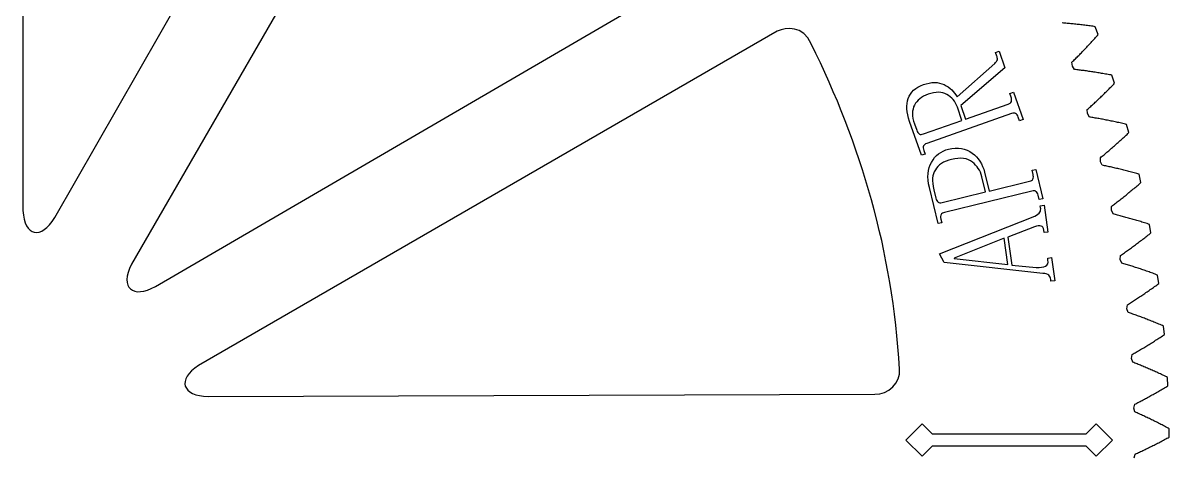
# Model space of a CAD drawing. Extents: x -19 to 488, y 50 to 261.
# Drawn here: x 89.5 to 189.8, y 153.1 to 191.1 of the extents above; entities that cross this region are included whole.
import ezdxf

# ---------------------------------------------------------------- set-up
doc = ezdxf.new("R2010")
doc.units = 0
doc.layers.get('0').update_dxf_attribs({"linetype": 'CONTINUOUS'})

msp = doc.modelspace()

# ---------------------------------------------------------------- linework, layer by layer
at = {"color": 5}
for p, q in [((89.496598, 233.170311), (89.490756, 174.666911)), ((92.278189, 174.037719), (121.273742, 224.68633)), ((128.25566, 220.604541), (98.99889, 169.94204)), ((101.098296, 168.003419), (151.533485, 197.368627)), ((180.604143, 191.066737), (180.498733, 191.075458)), ((180.710061, 191.057706), (180.604143, 191.066737)), ((180.816459, 191.048365), (180.710061, 191.057706)), ((180.923365, 191.038744), (180.816459, 191.048368)), ((181.030778, 191.028807), (180.923365, 191.038741)), ((181.1387, 191.018565), (181.030778, 191.02881)), ((181.247102, 191.00801), (181.1387, 191.018565)), ((181.356011, 190.997141), (181.247102, 191.008007)), ((181.465401, 190.985965), (181.356011, 190.997141)), ((181.575298, 190.974482), (181.465401, 190.985968)), ((181.685675, 190.962685), (181.575298, 190.974482)), ((181.79656, 190.950547), (181.685675, 190.962682)), ((181.907925, 190.938101), (181.79656, 190.950547)), ((182.019798, 190.925319), (181.907925, 190.938103)), ((182.132151, 190.912193), (182.019798, 190.925316)), ((182.244983, 190.898759), (182.132151, 190.912193)), ((182.358324, 190.884986), (182.244983, 190.898759)), ((182.472144, 190.870878), (182.358324, 190.884989)), ((182.586444, 190.856425), (182.472144, 190.870875)), ((182.701252, 190.841668), (182.586444, 190.856428)), ((182.816511, 190.826513), (182.701252, 190.841668)), ((182.932279, 190.811047), (182.816511, 190.826513)), ((183.048526, 190.79524), (182.932279, 190.811044)), ((183.165225, 190.779068), (183.048526, 190.79524)), ((183.282432, 190.762533), (183.165225, 190.779071)), ((183.383157, 190.739391), (183.282432, 190.762533)), ((183.633996, 190.052882), (183.383157, 190.739391)), ((155.53911, 190.342736), (104.870752, 161.096106)), ((183.256976, 189.620969), (183.33549, 189.707442)), ((183.33549, 189.707442), (183.414145, 189.794451)), ((183.414145, 189.794451), (183.49297, 189.882081)), ((183.49297, 189.882081), (183.571907, 189.970248)), ((183.571907, 189.970248), (183.633996, 190.052882)), ((182.326884, 188.628083), (182.403479, 188.707698)), ((182.403479, 188.707698), (182.480244, 188.787909)), ((182.480244, 188.787909), (182.557206, 188.86865)), ((182.557206, 188.86865), (182.634309, 188.949961)), ((182.634309, 188.949961), (182.711581, 189.031859)), ((182.711581, 189.031859), (182.789023, 189.114299)), ((182.789023, 189.114299), (182.866634, 189.197326)), ((182.866634, 189.197326), (182.944386, 189.280892)), ((182.944386, 189.280892), (183.022308, 189.36505)), ((183.022308, 189.36505), (183.10037, 189.449802)), ((183.10037, 189.449802), (183.178602, 189.535092)), ((183.178602, 189.535092), (183.256976, 189.620969)), ((181.347742, 187.643438), (181.421882, 187.715885)), ((181.421882, 187.715885), (181.496248, 187.788867)), ((181.496248, 187.788867), (181.570811, 187.862415)), ((181.570811, 187.862415), (181.645571, 187.936501)), ((181.645571, 187.936501), (181.72053, 188.011117)), ((181.72053, 188.011117), (181.795657, 188.086301)), ((181.795657, 188.086301), (181.87101, 188.162022)), ((181.87101, 188.162022), (181.946533, 188.238306)), ((181.946533, 188.238306), (182.022225, 188.315155)), ((182.022225, 188.315155), (182.098115, 188.392541)), ((182.098115, 188.392541), (182.174202, 188.470491)), ((182.174202, 188.470491), (182.250458, 188.549005)), ((182.250458, 188.549005), (182.326884, 188.628083)), ((181.386096, 187.298168), (181.347742, 187.643438)), ((181.566747, 187.001414), (181.386096, 187.298168)), ((181.386096, 187.298168), (181.386096, 187.298168)), ((181.66973, 186.989417), (181.566747, 187.001411)), ((181.773192, 186.977083), (181.66973, 186.989417)), ((181.877163, 186.964471), (181.773192, 186.977086)), ((181.981585, 186.951517), (181.877163, 186.964471)), ((182.086544, 186.93825), (181.981585, 186.951514)), ((182.191954, 186.924675), (182.086544, 186.93825)), ((182.297872, 186.910764), (182.191954, 186.924678)), ((182.404269, 186.89654), (182.297872, 186.910764)), ((182.511147, 186.882003), (182.404269, 186.896537)), ((182.618532, 186.86713), (182.511147, 186.882003)), ((182.72637, 186.851921), (182.618532, 186.867132)), ((182.834715, 186.836396), (182.72637, 186.851918)), ((182.943511, 186.820507), (182.834715, 186.836396)), ((183.052816, 186.80431), (182.943511, 186.820509)), ((183.1626, 186.787769), (183.052816, 186.804307)), ((183.272865, 186.770864), (183.1626, 186.787769)), ((183.38358, 186.753623), (183.272865, 186.770866)), ((183.494804, 186.736037), (183.38358, 186.75362)), ((183.60648, 186.718116), (183.494804, 186.736037)), ((183.718635, 186.699828), (183.60648, 186.718116)), ((183.83127, 186.681202), (183.718635, 186.699828)), ((183.944384, 186.662211), (183.83127, 186.681204)), ((184.05795, 186.642879), (183.944384, 186.662211)), ((184.171996, 186.623149), (184.05795, 186.642876)), ((184.286522, 186.603083), (184.171996, 186.623149)), ((184.4015, 186.58265), (184.286522, 186.603083)), ((184.516957, 186.561822), (184.4015, 186.58265)), ((184.632894, 186.540658), (184.516957, 186.561824)), ((184.749254, 186.519096), (184.632894, 186.540658)), ((184.848906, 186.491664), (184.749254, 186.519096)), ((185.069971, 185.794967), (184.848906, 186.491664)), ((184.92172, 185.630404), (185.004383, 185.715099)), ((185.004383, 185.715099), (185.069971, 185.794967)), ((183.943199, 184.658176), (184.023745, 184.736101)), ((184.023745, 184.736101), (184.104489, 184.814587)), ((184.104489, 184.814587), (184.185402, 184.893634)), ((184.185402, 184.893634), (184.266484, 184.973224)), ((184.266484, 184.973224), (184.347793, 185.0534)), ((184.347793, 185.0534), (184.429242, 185.134119)), ((184.429242, 185.134119), (184.510889, 185.215427)), ((184.510889, 185.215427), (184.592705, 185.297269)), ((184.592705, 185.297269), (184.674691, 185.379706)), ((184.674691, 185.379706), (184.756874, 185.46271)), ((184.756874, 185.46271), (184.839198, 185.546248)), ((184.839198, 185.546248), (184.92172, 185.630404)), ((182.836803, 183.625045), (182.914442, 183.695291)), ((182.914442, 183.695291), (182.992336, 183.766103)), ((182.992336, 183.766103), (183.070427, 183.837449)), ((183.070427, 183.837449), (183.148743, 183.9093)), ((183.148743, 183.9093), (183.227258, 183.981749)), ((183.227258, 183.981749), (183.305998, 184.054701)), ((183.305998, 184.054701), (183.384935, 184.128219)), ((183.384935, 184.128219), (183.46407, 184.202275)), ((183.46407, 184.202275), (183.543431, 184.276869)), ((183.543431, 184.276869), (183.62299, 184.352022)), ((183.62299, 184.352022), (183.702746, 184.427745)), ((183.702746, 184.427745), (183.782699, 184.503998)), ((183.782699, 184.503998), (183.86285, 184.580794)), ((183.86285, 184.580794), (183.943199, 184.658176)), ((182.682145, 183.486136), (182.759361, 183.555337)), ((182.705626, 183.13951), (182.682145, 183.486136)), ((182.873351, 182.835275), (182.705626, 183.13951)), ((182.705626, 183.13951), (182.705626, 183.13951)), ((182.759361, 183.555337), (182.836803, 183.625045)), ((182.975713, 182.818849), (182.873351, 182.835275)), ((183.078555, 182.802085), (182.975713, 182.818849)), ((183.181876, 182.785014), (183.078555, 182.802088)), ((183.285678, 182.76757), (183.181876, 182.785011)), ((183.38993, 182.749821), (183.285678, 182.767572)), ((183.494691, 182.731702), (183.38993, 182.749821)), ((183.599904, 182.713273), (183.494691, 182.731702)), ((183.705596, 182.694477), (183.599904, 182.713273)), ((183.81174, 182.675339), (183.705596, 182.694474)), ((183.918363, 182.655869), (183.81174, 182.675342)), ((184.025467, 182.636029), (183.918363, 182.655869)), ((184.133022, 182.61585), (184.025467, 182.636029)), ((184.241056, 182.595304), (184.133022, 182.61585)), ((184.349571, 182.574417), (184.241056, 182.595301)), ((184.458537, 182.553165), (184.349571, 182.574417)), ((184.567954, 182.53155), (184.458537, 182.553168)), ((184.677852, 182.509565), (184.567954, 182.53155)), ((184.7882, 182.487213), (184.677852, 182.509565)), ((184.899001, 182.464494), (184.7882, 182.487213)), ((185.010281, 182.441405), (184.899001, 182.464491)), ((185.122013, 182.417953), (185.010281, 182.441405)), ((185.234196, 182.394108), (185.122013, 182.417956)), ((185.346831, 182.36989), (185.234196, 182.394105)), ((185.459918, 182.345281), (185.346831, 182.36989)), ((185.573484, 182.320307), (185.459918, 182.345283)), ((185.687473, 182.294935), (185.573484, 182.320307)), ((185.801914, 182.269193), (185.687473, 182.294932)), ((185.916835, 182.243031), (185.801914, 182.269193)), ((186.03218, 182.216503), (185.916835, 182.243031)), ((186.130534, 182.184781), (186.03218, 182.216503)), ((186.321401, 181.479253), (186.130534, 182.184781)), ((185.398901, 180.616782), (185.483342, 180.692816)), ((185.483342, 180.692816), (185.568009, 180.769411)), ((185.568009, 180.769411), (185.652873, 180.846568)), ((185.652873, 180.846568), (185.737935, 180.924263)), ((185.737935, 180.924263), (185.823194, 181.002524)), ((185.823194, 181.002524), (185.908651, 181.081348)), ((185.908651, 181.081348), (185.994305, 181.160737)), ((185.994305, 181.160737), (186.080186, 181.240694)), ((186.080186, 181.240694), (186.166207, 181.321181)), ((186.166207, 181.321181), (186.252454, 181.402266)), ((186.252454, 181.402266), (186.321401, 181.479253)), ((184.239504, 179.609534), (184.32084, 179.677973)), ((184.32084, 179.677973), (184.402403, 179.746948)), ((184.402403, 179.746948), (184.484191, 179.816457)), ((184.484191, 179.816457), (184.566233, 179.886507)), ((184.566233, 179.886507), (184.6485, 179.957091)), ((184.6485, 179.957091), (184.730994, 180.028211)), ((184.730994, 180.028211), (184.813713, 180.099892)), ((184.813713, 180.099892), (184.896658, 180.172085)), ((184.896658, 180.172085), (184.979801, 180.244842)), ((184.979801, 180.244842), (185.063198, 180.318135)), ((185.063198, 180.318135), (185.146792, 180.391967)), ((185.146792, 180.391967), (185.230612, 180.466361)), ((185.230612, 180.466361), (185.314658, 180.541291)), ((185.314658, 180.541291), (185.398901, 180.616782)), ((183.836491, 179.27527), (183.916614, 179.341081)), ((183.845042, 178.927965), (183.836491, 179.27527)), ((183.999502, 178.616786), (183.845042, 178.927965)), ((183.845042, 178.927965), (183.845042, 178.927965)), ((183.916614, 179.341081), (183.996962, 179.407404)), ((183.996962, 179.407404), (184.077565, 179.474237)), ((184.077565, 179.474237), (184.158422, 179.541629)), ((184.158422, 179.541629), (184.239504, 179.609534)), ((184.101074, 178.595987), (183.999502, 178.616786)), ((184.203097, 178.574792), (184.101074, 178.595987)), ((184.305572, 178.553286), (184.203097, 178.574792)), ((184.408527, 178.531417), (184.305572, 178.553289)), ((184.511933, 178.509178), (184.408527, 178.531417)), ((184.615791, 178.486572), (184.511933, 178.509178)), ((184.720128, 178.463624), (184.615791, 178.486569)), ((184.824918, 178.440313), (184.720128, 178.463624)), ((184.930158, 178.416634), (184.824918, 178.440313)), ((185.03585, 178.392592), (184.930158, 178.416637)), ((185.141994, 178.368149), (185.03585, 178.392589)), ((185.24859, 178.343369), (185.141994, 178.368149)), ((185.355636, 178.318198), (185.24859, 178.343372)), ((185.463135, 178.292657), (185.355636, 178.318198)), ((185.571085, 178.266749), (185.463135, 178.292657)), ((185.679486, 178.240415), (185.571085, 178.266746)), ((185.788311, 178.213745), (185.679486, 178.240415)), ((185.897616, 178.186651), (185.788311, 178.213745)), ((186.007344, 178.159194), (185.897616, 178.186654)), ((186.117495, 178.131339), (186.007344, 178.159194)), ((186.228126, 178.103085), (186.117495, 178.131339)), ((186.339181, 178.074443), (186.228126, 178.103085)), ((186.450659, 178.045402), (186.339181, 178.074443)), ((186.562616, 178.015963), (186.450659, 178.045402)), ((186.674969, 177.986133), (186.562616, 178.015963)), ((186.787773, 177.955878), (186.674969, 177.986133)), ((186.901001, 177.925232), (186.787773, 177.955878)), ((187.01468, 177.894156), (186.901001, 177.925232)), ((187.128782, 177.862689), (187.01468, 177.894156)), ((187.225697, 177.826762), (187.128782, 177.862689)), ((187.386028, 177.113671), (187.225697, 177.826762)), ((186.779222, 176.584307), (186.867783, 176.658841)), ((186.867783, 176.658841), (186.956542, 176.733913)), ((186.956542, 176.733913), (187.045555, 176.809523)), ((187.045555, 176.809523), (187.134765, 176.885692)), ((187.134765, 176.885692), (187.224173, 176.962431)), ((187.224173, 176.962431), (187.313835, 177.039729)), ((187.313835, 177.039729), (187.386028, 177.113671)), ((185.563973, 175.597912), (185.649176, 175.664886)), ((185.649176, 175.664886), (185.734661, 175.732391)), ((185.734661, 175.732391), (185.820372, 175.800434)), ((185.820372, 175.800434), (185.906365, 175.869014)), ((185.906365, 175.869014), (185.992584, 175.938102)), ((185.992584, 175.938102), (186.079028, 176.007755)), ((186.079028, 176.007755), (186.165727, 176.077918)), ((186.165727, 176.077918), (186.25268, 176.148643)), ((186.25268, 176.148643), (186.339858, 176.219904)), ((186.339858, 176.219904), (186.427262, 176.291699)), ((186.427262, 176.291699), (186.514892, 176.364035)), ((186.514892, 176.364035), (186.602776, 176.436905)), ((186.602776, 176.436905), (186.690886, 176.510339)), ((186.690886, 176.510339), (186.779222, 176.584307)), ((184.802199, 174.671291), (184.808605, 175.018651)), ((184.94314, 174.353766), (184.802199, 174.671291)), ((184.802199, 174.671291), (184.802199, 174.671291)), ((184.808605, 175.018651), (184.891466, 175.08094)), ((184.891466, 175.08094), (184.974608, 175.143731)), ((184.974608, 175.143731), (185.058005, 175.207065)), ((185.058005, 175.207065), (185.141684, 175.270901)), ((185.141684, 175.270901), (185.225617, 175.335247)), ((185.225617, 175.335247), (185.309832, 175.40013)), ((185.309832, 175.40013), (185.394273, 175.465549)), ((185.394273, 175.465549), (185.478996, 175.531477)), ((185.478996, 175.531477), (185.563973, 175.597912)), ((185.043696, 174.328592), (184.94314, 174.353766)), ((185.144732, 174.303051), (185.043696, 174.328592)), ((185.246191, 174.277143), (185.144732, 174.303051)), ((185.348101, 174.250868), (185.246191, 174.277143)), ((185.450463, 174.224198), (185.348101, 174.250868)), ((185.553248, 174.197161), (185.450463, 174.224198)), ((185.656485, 174.169729), (185.553248, 174.197161)), ((185.760174, 174.14193), (185.656485, 174.169729)), ((185.864286, 174.113736), (185.760174, 174.14193)), ((185.968849, 174.085172), (185.864286, 174.113736)), ((186.073864, 174.056216), (185.968849, 174.085172)), ((186.179274, 174.02684), (186.073864, 174.056216)), ((186.285164, 173.997091), (186.179274, 174.02684)), ((186.391448, 173.966949), (186.285164, 173.997091)), ((186.498185, 173.936416), (186.391448, 173.966949)), ((186.605345, 173.905456), (186.498185, 173.936416)), ((186.712956, 173.874127), (186.605345, 173.905456)), ((186.820962, 173.842377), (186.712956, 173.874127)), ((186.92942, 173.810206), (186.820962, 173.842377)), ((187.038274, 173.777635), (186.92942, 173.810206)), ((187.147578, 173.744646), (187.038274, 173.777635)), ((187.257306, 173.711259), (187.147578, 173.744646)), ((187.367458, 173.677449), (187.257306, 173.711259)), ((187.478004, 173.643212), (187.367458, 173.677449)), ((187.588974, 173.608555), (187.478004, 173.643212)), ((187.700395, 173.573503), (187.588974, 173.608555)), ((187.812183, 173.538003), (187.700395, 173.573503)), ((187.924423, 173.502076), (187.812183, 173.538003)), ((188.037058, 173.465723), (187.924423, 173.502076)), ((188.132336, 173.425675), (188.037058, 173.465723)), ((188.093644, 172.562188), (188.186523, 172.635569)), ((188.261848, 172.706322), (188.132336, 173.425675)), ((188.186523, 172.635569), (188.261848, 172.706322)), ((186.8191, 171.591824), (186.90848, 171.657669)), ((186.90848, 171.657669), (186.998113, 171.724045)), ((186.998113, 171.724045), (187.088029, 171.79096)), ((187.088029, 171.79096), (187.178199, 171.858383)), ((187.178199, 171.858383), (187.268595, 171.926373)), ((187.268595, 171.926373), (187.359273, 171.994868)), ((187.359273, 171.994868), (187.450205, 172.063897)), ((187.450205, 172.063897), (187.541391, 172.133465)), ((187.541391, 172.133465), (187.632831, 172.203569)), ((187.632831, 172.203569), (187.724497, 172.274209)), ((187.724497, 172.274209), (187.816417, 172.345388)), ((187.816417, 172.345388), (187.90859, 172.417129)), ((187.90859, 172.417129), (188.00099, 172.489378)), ((188.00099, 172.489378), (188.093644, 172.562188)), ((185.575318, 170.377368), (185.596682, 170.724131)), ((185.596682, 170.724131), (185.682139, 170.782805)), ((185.682139, 170.782805), (185.767907, 170.841962)), ((185.767907, 170.841962), (185.853956, 170.901652)), ((185.853956, 170.901652), (185.940316, 170.961822)), ((185.940316, 170.961822), (186.02693, 171.022528)), ((186.02693, 171.022528), (186.113855, 171.083711)), ((186.113855, 171.083711), (186.201033, 171.145405)), ((186.201033, 171.145405), (186.288522, 171.207635)), ((186.288522, 171.207635), (186.376265, 171.270373)), ((186.376265, 171.270373), (186.46429, 171.333619)), ((186.46429, 171.333619), (186.552597, 171.397401)), ((186.552597, 171.397401), (186.641159, 171.461663)), ((186.641159, 171.461663), (186.730002, 171.526492)), ((186.730002, 171.526492), (186.8191, 171.591824)), ((185.702488, 170.054079), (185.575318, 170.377368)), ((185.575318, 170.377368), (185.575318, 170.377368)), ((185.801886, 170.024615), (185.702488, 170.054079)), ((185.901708, 169.994731), (185.801886, 170.024615)), ((186.001954, 169.964477), (185.901708, 169.994731)), ((186.10265, 169.933853), (186.001954, 169.964477)), ((186.203771, 169.902808), (186.10265, 169.933853)), ((186.305286, 169.871369), (186.203771, 169.902808)), ((186.407253, 169.839537), (186.305286, 169.871369)), ((186.509643, 169.807304), (186.407253, 169.839537)), ((186.612457, 169.774654), (186.509643, 169.807304)), ((186.715694, 169.741606), (186.612457, 169.774654)), ((186.819354, 169.70816), (186.715694, 169.741606)), ((186.923437, 169.674296), (186.819354, 169.70816)), ((187.027916, 169.640006), (186.923437, 169.674296)), ((187.132818, 169.605321), (187.027916, 169.640006)), ((187.238143, 169.570209), (187.132818, 169.605321)), ((187.343864, 169.534678), (187.238143, 169.570209)), ((187.450008, 169.498723), (187.343864, 169.534678)), ((187.556575, 169.462372), (187.450008, 169.498723)), ((187.663537, 169.425571), (187.556575, 169.462372)), ((187.770894, 169.388345), (187.663537, 169.425571)), ((187.878675, 169.3507), (187.770894, 169.388345)), ((187.986851, 169.3126), (187.878675, 169.3507)), ((188.09545, 169.274105), (187.986851, 169.3126)), ((188.204444, 169.23513), (188.09545, 169.274105)), ((188.313833, 169.19576), (188.204444, 169.23513)), ((188.423618, 169.15591), (188.313833, 169.19576)), ((188.533797, 169.115637), (188.423618, 169.15591)), ((188.644372, 169.074909), (188.533797, 169.115637)), ((188.755342, 169.033736), (188.644372, 169.074909)), ((188.848814, 168.989625), (188.755342, 169.033736)), ((188.947253, 168.265386), (188.848814, 168.989625)), ((188.014904, 167.593415), (188.108714, 167.658464)), ((188.108714, 167.658464), (188.202807, 167.724053)), ((188.202807, 167.724053), (188.297182, 167.790152)), ((188.297182, 167.790152), (188.391811, 167.856785)), ((188.391811, 167.856785), (188.486694, 167.923951)), ((188.486694, 167.923951), (188.58186, 167.991659)), ((188.58186, 167.991659), (188.677307, 168.059872)), ((188.677307, 168.059872), (188.773009, 168.128647)), ((188.773009, 168.128647), (188.868964, 168.197935)), ((188.868964, 168.197935), (188.947253, 168.265386)), ((186.463951, 166.565985), (186.552795, 166.622373)), ((186.552795, 166.622373), (186.641949, 166.679294)), ((186.641949, 166.679294), (186.731413, 166.736698)), ((186.731413, 166.736698), (186.821188, 166.794585)), ((186.821188, 166.794585), (186.911245, 166.852977)), ((186.911245, 166.852977), (187.001613, 166.911874)), ((187.001613, 166.911874), (187.092291, 166.971281)), ((187.092291, 166.971281), (187.183251, 167.0312)), ((187.183251, 167.0312), (187.274494, 167.091624)), ((187.274494, 167.091624), (187.366046, 167.152553)), ((187.366046, 167.152553), (187.457882, 167.213964)), ((187.457882, 167.213964), (187.550027, 167.275915)), ((187.550027, 167.275915), (187.642427, 167.338399)), ((187.642427, 167.338399), (187.735137, 167.401363)), ((187.735137, 167.401363), (187.828101, 167.464863)), ((187.828101, 167.464863), (187.921375, 167.528871)), ((187.921375, 167.528871), (188.014904, 167.593415)), ((186.163018, 166.054175), (186.199255, 166.399697)), ((186.276132, 165.725694), (186.163018, 166.054175)), ((186.163018, 166.054175), (186.163018, 166.054175)), ((186.199255, 166.399697), (186.287167, 166.45462)), ((186.374176, 165.691971), (186.276132, 165.725694)), ((186.287167, 166.45462), (186.375418, 166.510046)), ((186.472616, 165.657847), (186.374176, 165.691971)), ((186.375418, 166.510046), (186.463951, 166.565985)), ((186.571478, 165.623303), (186.472616, 165.657847)), ((186.670764, 165.588364), (186.571478, 165.623303)), ((186.770445, 165.553005), (186.670764, 165.588364)), ((186.870549, 165.517219), (186.770445, 165.553005)), ((186.971048, 165.481038), (186.870549, 165.517219)), ((187.071943, 165.444434), (186.971048, 165.481038)), ((187.17326, 165.407378), (187.071943, 165.444434)), ((187.274973, 165.369924), (187.17326, 165.407378)), ((187.377081, 165.332053), (187.274973, 165.369924)), ((187.479613, 165.293724), (187.377081, 165.332053)), ((187.582539, 165.255003), (187.479613, 165.293724)), ((187.685861, 165.215834), (187.582539, 165.255003)), ((187.789549, 165.17621), (187.685861, 165.215834)), ((187.893661, 165.136191), (187.789549, 165.17621)), ((187.998168, 165.095692), (187.893661, 165.136191)), ((188.10307, 165.054767), (187.998168, 165.095692)), ((188.208339, 165.013424), (188.10307, 165.054767)), ((188.314003, 164.971599), (188.208339, 165.013424)), ((188.420062, 164.92935), (188.314003, 164.971599)), ((188.526516, 164.88665), (188.420062, 164.92935)), ((188.633337, 164.843498), (188.526516, 164.88665)), ((188.740553, 164.799895), (188.633337, 164.843498)), ((188.848136, 164.755809), (188.740553, 164.799895)), ((188.956115, 164.711302), (188.848136, 164.755809)), ((189.06446, 164.666319), (188.956115, 164.711302)), ((189.173172, 164.620878), (189.06446, 164.666319)), ((189.282279, 164.574992), (189.173172, 164.620878)), ((189.064149, 163.541294), (189.162419, 163.605361)), ((189.162419, 163.605361), (189.260971, 163.669931)), ((189.260971, 163.669931), (189.359834, 163.735042)), ((189.373747, 164.526873), (189.282279, 164.574992)), ((189.359834, 163.735042), (189.440944, 163.799075)), ((189.440944, 163.799075), (189.373747, 164.526873)), ((187.438888, 162.530546), (187.532021, 162.585971)), ((187.532021, 162.585971), (187.625493, 162.641911)), ((187.625493, 162.641911), (187.719248, 162.698352)), ((187.719248, 162.698352), (187.81334, 162.755277)), ((187.81334, 162.755277), (187.907744, 162.812709)), ((187.907744, 162.812709), (188.002458, 162.870652)), ((188.002458, 162.870652), (188.097454, 162.929072)), ((188.097454, 162.929072), (188.192788, 162.988)), ((188.192788, 162.988), (188.288405, 163.047436)), ((188.288405, 163.047436), (188.384332, 163.10738)), ((188.384332, 163.10738), (188.48057, 163.167832)), ((188.48057, 163.167832), (188.57709, 163.228792)), ((188.57709, 163.228792), (188.673921, 163.29026)), ((188.673921, 163.29026), (188.771033, 163.352264)), ((188.771033, 163.352264), (188.868428, 163.414748)), ((188.868428, 163.414748), (188.966134, 163.477765)), ((188.966134, 163.477765), (189.064149, 163.541294)), ((186.564168, 161.7097), (186.615222, 162.053333)), ((186.663059, 161.376652), (186.564168, 161.7097)), ((186.564168, 161.7097), (186.564168, 161.7097)), ((186.615222, 162.053333), (186.705449, 162.104416)), ((186.705449, 162.104416), (186.795958, 162.156009)), ((186.795958, 162.156009), (186.886833, 162.208079)), ((186.886833, 162.208079), (186.978019, 162.260597)), ((186.978019, 162.260597), (187.069544, 162.31363)), ((187.069544, 162.31363), (187.161407, 162.367111)), ((187.161407, 162.367111), (187.253581, 162.4211)), ((187.253581, 162.4211), (187.346065, 162.475569)), ((187.346065, 162.475569), (187.438888, 162.530546)), ((166.251108, 160.771537), (166.251108, 160.771537)), ((186.759551, 161.338747), (186.663059, 161.376652)), ((186.856438, 161.300424), (186.759551, 161.338747)), ((186.95372, 161.261644), (186.856438, 161.300424)), ((187.051397, 161.222474), (186.95372, 161.261644)), ((187.149469, 161.18285), (187.051397, 161.222474)), ((187.247936, 161.142803), (187.149469, 161.18285)), ((187.346771, 161.102332), (187.247936, 161.142803)), ((187.446028, 161.06141), (187.346771, 161.102332)), ((187.545653, 161.020036), (187.446028, 161.06141)), ((187.645672, 160.978239), (187.545653, 161.020036)), ((187.746059, 160.935987), (187.645672, 160.978239)), ((187.84684, 160.893315), (187.746059, 160.935987)), ((187.947989, 160.850195), (187.84684, 160.893315)), ((188.049532, 160.806617), (187.947989, 160.850195)), ((188.151443, 160.762565), (188.049532, 160.806617)), ((188.25372, 160.718084), (188.151443, 160.762565)), ((188.356392, 160.673157), (188.25372, 160.718084)), ((188.459404, 160.627744), (188.356392, 160.673157)), ((188.56281, 160.581911), (188.459404, 160.627744)), ((188.666583, 160.535571), (188.56281, 160.581911)), ((188.770723, 160.488806), (188.666583, 160.535571)), ((188.87523, 160.441562), (188.770723, 160.488806)), ((188.980104, 160.393839), (188.87523, 160.441562)), ((189.085344, 160.345666), (188.980104, 160.393839)), ((189.190952, 160.297011), (189.085344, 160.345666)), ((189.296898, 160.247901), (189.190952, 160.297011)), ((189.403211, 160.198287), (189.296898, 160.247901)), ((189.509863, 160.148221), (189.403211, 160.198287)), ((189.61691, 160.097675), (189.509863, 160.148221)), ((189.706233, 160.045692), (189.61691, 160.097675)), ((189.742047, 159.315668), (189.706233, 160.045692)), ((105.719581, 158.367508), (164.08034, 158.58093)), ((188.460137, 158.55903), (188.558238, 158.614286)), ((188.558238, 158.614286), (188.656649, 158.670053)), ((188.656649, 158.670053), (188.755398, 158.7263)), ((188.755398, 158.7263), (188.854458, 158.783058)), ((188.854458, 158.783058), (188.953829, 158.840321)), ((188.953829, 158.840321), (189.05351, 158.898061)), ((189.05351, 158.898061), (189.153529, 158.956311)), ((189.153529, 158.956311), (189.253859, 159.015073)), ((189.253859, 159.015073), (189.3545, 159.074337)), ((189.3545, 159.074337), (189.455422, 159.134111)), ((189.455422, 159.134111), (189.556684, 159.194397)), ((189.556684, 159.194397), (189.658255, 159.255185)), ((189.658255, 159.255185), (189.742047, 159.315668)), ((186.778036, 157.351963), (186.843851, 157.693085)), ((186.843851, 157.693085), (186.936166, 157.740272)), ((186.936166, 157.740272), (187.028819, 157.787911)), ((187.028819, 157.787911), (187.12184, 157.836005)), ((187.12184, 157.836005), (187.215227, 157.884573)), ((187.215227, 157.884573), (187.308925, 157.933595)), ((187.308925, 157.933595), (187.403018, 157.983096)), ((187.403018, 157.983096), (187.497421, 158.033081)), ((187.497421, 158.033081), (187.592163, 158.083514)), ((187.592163, 158.083514), (187.687272, 158.134427)), ((187.687272, 158.134427), (187.782719, 158.185817)), ((187.782719, 158.185817), (187.878477, 158.237692)), ((187.878477, 158.237692), (187.974602, 158.290044)), ((187.974602, 158.290044), (188.071038, 158.342848)), ((188.071038, 158.342848), (188.167812, 158.396188)), ((188.167812, 158.396188), (188.264924, 158.449977)), ((188.264924, 158.449977), (188.362376, 158.504251)), ((188.362376, 158.504251), (188.460137, 158.55903)), ((186.862506, 157.014989), (186.778036, 157.351963)), ((186.778036, 157.351963), (186.778036, 157.351963)), ((186.957276, 156.972967), (186.862506, 157.014989)), ((187.052413, 156.930495), (186.957276, 156.972967)), ((187.147945, 156.887594), (187.052413, 156.930495)), ((187.243844, 156.844248), (187.147945, 156.887594)), ((187.340138, 156.800447), (187.243844, 156.844248)), ((187.436771, 156.756192), (187.340138, 156.800447)), ((187.533799, 156.711488), (187.436771, 156.756192)), ((187.631194, 156.666335), (187.533799, 156.711488)), ((187.728928, 156.620728), (187.631194, 156.666335)), ((187.827056, 156.574666), (187.728928, 156.620728)), ((187.925552, 156.528159), (187.827056, 156.574666)), ((188.024386, 156.481169), (187.925552, 156.528159)), ((188.123587, 156.433725), (188.024386, 156.481169)), ((188.223155, 156.385831), (188.123587, 156.433725)), ((188.32309, 156.33743), (188.223155, 156.385831)), ((188.423364, 156.288609), (188.32309, 156.33743)), ((188.524004, 156.239273), (188.423364, 156.288609)), ((188.624983, 156.189489), (188.524004, 156.239273)), ((188.726301, 156.139226), (188.624983, 156.189489)), ((188.827986, 156.08851), (188.726301, 156.139226)), ((188.930037, 156.03729), (188.827986, 156.08851)), ((189.032399, 155.985587), (188.930037, 156.03729)), ((189.135128, 155.933404), (189.032399, 155.985587)), ((189.238196, 155.880738), (189.135128, 155.933404)), ((189.341602, 155.827599), (189.238196, 155.880738)), ((189.445347, 155.773974), (189.341602, 155.827599)), ((189.54943, 155.719843), (189.445347, 155.773974)), ((189.653824, 155.665208), (189.54943, 155.719843)), ((189.758585, 155.610115), (189.653824, 155.665208)), ((189.845594, 155.554323), (189.758585, 155.610115)), ((189.349307, 154.544137), (189.452402, 154.599029)), ((189.452402, 154.599029), (189.555809, 154.654401)), ((189.555809, 154.654401), (189.659582, 154.710253)), ((189.659582, 154.710253), (189.763637, 154.76661)), ((189.763637, 154.76661), (189.849969, 154.823452)), ((189.849969, 154.823452), (189.845594, 155.554323)), ((187.359668, 153.547328), (187.455765, 153.592735)), ((187.455765, 153.592735), (187.552257, 153.638596)), ((187.552257, 153.638596), (187.649087, 153.684908)), ((187.649087, 153.684908), (187.746284, 153.731701)), ((187.746284, 153.731701), (187.843849, 153.778945)), ((187.843849, 153.778945), (187.941752, 153.82664)), ((187.941752, 153.82664), (188.040021, 153.874787)), ((188.040021, 153.874787), (188.138658, 153.923414)), ((188.138658, 153.923414), (188.237633, 153.972524)), ((188.237633, 153.972524), (188.336976, 154.022107)), ((188.336976, 154.022107), (188.436656, 154.072145)), ((188.436656, 154.072145), (188.536704, 154.122666)), ((188.536704, 154.122666), (188.637091, 154.173661)), ((188.637091, 154.173661), (188.737816, 154.225141)), ((188.737816, 154.225141), (188.83888, 154.277098)), ((188.83888, 154.277098), (188.940282, 154.329535)), ((188.940282, 154.329535), (189.042023, 154.382449)), ((189.042023, 154.382449), (189.144131, 154.435848)), ((189.144131, 154.435848), (189.24655, 154.48975)), ((189.24655, 154.48975), (189.349307, 154.544137)), ((186.804227, 152.989089), (186.884632, 153.327051)), ((186.884632, 153.327051), (186.978894, 153.370231)), ((186.978894, 153.370231), (187.073551, 153.413837)), ((187.073551, 153.413837), (187.168547, 153.457889)), ((187.168547, 153.457889), (187.26391, 153.502398)), ((187.26391, 153.502398), (187.359668, 153.547328))]:
    msp.add_line(p, q, dxfattribs=at)
at = {"color": 7}
for p, q in [((174.650646, 188.485031), (174.9626, 188.59488)), ((174.760495, 188.173076), (174.650646, 188.485031)), ((174.9626, 188.59488), (175.475228, 187.139096)), ((171.281448, 184.610424), (174.57963, 187.524995)), ((175.475228, 187.139096), (171.608064, 183.84885)), ((175.913906, 184.897566), (176.22586, 185.007415)), ((176.023755, 184.585611), (175.913906, 184.897566)), ((176.22586, 185.007415), (177.068037, 182.615771)), ((167.012936, 184.451443), (167.012933, 184.451443)), ((171.7172, 182.543178), (171.31442, 183.687007)), ((171.608064, 183.84885), (172.029151, 182.653027)), ((172.029151, 182.653027), (175.772595, 183.971216)), ((176.065521, 183.139341), (168.630631, 180.521273)), ((176.756083, 182.505921), (176.646236, 182.817876)), ((168.177368, 179.485074), (167.133801, 182.44863)), ((167.555601, 182.246525), (167.756992, 181.67461)), ((168.337704, 181.353148), (171.7172, 182.543178)), ((177.068037, 182.615771), (176.756083, 182.505921)), ((168.337704, 181.353145), (168.337704, 181.353148)), ((168.37947, 179.906878), (168.489322, 179.594923)), ((168.489322, 179.594923), (168.177368, 179.485074)), ((173.692549, 178.015196), (174.097532, 176.355114)), ((173.692549, 178.015196), (173.692549, 178.015196)), ((177.851288, 178.178667), (178.172593, 178.257052)), ((177.942737, 177.803809), (177.851288, 178.178667)), ((178.172593, 178.257052), (178.799665, 175.6866)), ((169.629373, 173.506208), (168.858596, 176.665719)), ((173.776228, 176.276729), (173.449626, 177.615507)), ((174.097532, 176.355114), (177.631903, 177.217339)), ((169.245224, 176.476348), (169.42812, 175.726633)), ((169.974102, 175.349184), (173.776228, 176.276729)), ((177.840928, 176.360521), (170.183127, 174.492368)), ((173.776228, 176.276729), (173.776228, 176.276729)), ((178.478358, 175.608216), (178.386909, 175.983074)), ((178.799665, 175.6866), (178.478358, 175.608216)), ((178.599784, 174.902098), (178.576698, 175.065844)), ((178.576704, 175.065844), (178.904192, 175.112024)), ((178.904192, 175.112024), (179.23514, 172.765016)), ((169.760319, 170.872326), (178.091744, 174.162459)), ((169.872296, 173.905896), (169.95068, 173.584592)), ((169.95068, 173.584592), (169.629373, 173.506208)), ((178.058823, 173.211483), (175.734201, 172.327027)), ((178.058857, 173.211486), (178.058823, 173.211483)), ((178.907649, 172.718836), (178.876875, 172.937163)), ((179.23514, 172.765016), (178.907649, 172.718836)), ((175.414404, 172.226265), (171.038063, 170.495831)), ((175.737653, 169.933839), (175.414401, 172.226265)), ((175.414401, 172.226265), (175.414404, 172.226265)), ((175.734201, 172.327027), (176.080539, 169.870855)), ((170.148673, 170.092086), (169.760319, 170.872326)), ((178.799815, 169.140955), (170.148673, 170.092086)), ((171.038063, 170.495831), (171.045767, 170.441252)), ((171.045759, 170.441252), (175.737653, 169.933839)), ((176.080539, 169.870855), (178.223906, 169.672083)), ((179.246268, 170.317246), (179.223182, 170.480991)), ((179.223187, 170.480991), (179.550675, 170.527169)), ((179.550675, 170.527169), (179.83544, 168.507651)), ((179.507952, 168.461474), (179.484867, 168.625217)), ((179.83544, 168.507651), (179.507952, 168.461474)), ((168.221872, 155.976242), (166.807653, 154.562027)), ((169.133421, 155.061978), (168.221872, 155.976242)), ((183.471783, 155.976242), (182.562712, 155.061978)), ((184.885993, 154.562027), (183.471783, 155.976242)), ((166.807653, 154.562027), (168.221872, 153.147814)), ((182.562712, 155.061978), (169.133421, 155.061978)), ((183.471783, 153.147814), (184.885993, 154.562027)), ((168.221872, 153.147814), (169.133421, 154.062073)), ((169.133421, 154.062073), (182.575183, 154.062073)), ((182.575183, 154.062073), (183.471783, 153.147814))]:
    msp.add_line(p, q, dxfattribs=at)
at = {"color": 5}
for points in [[(158.514277, 189.24291), (157.783349, 190.838755), (156.360306, 190.748746), (155.53911, 190.342736)], [(166.251108, 160.771537), (165.622645, 171.18123), (162.902623, 180.371116), (158.514277, 189.24291)], [(89.490742, 174.666911), (89.611172, 172.357651), (91.099205, 172.081564), (92.278189, 174.037719)], [(98.99889, 169.94204), (97.948555, 167.881945), (99.099187, 166.898832), (101.098296, 168.003419)], [(104.870752, 161.096106), (102.93109, 159.837181), (103.436008, 158.410463), (105.719581, 158.367508)], [(164.08034, 158.58093), (165.258823, 158.526676), (166.370051, 159.576077), (166.251108, 160.771537)]]:
    msp.add_open_spline(points, degree=3, dxfattribs=at)
at = {"color": 7}
for points in [[(174.57963, 187.524995), (174.693865, 187.643142), (174.77344, 187.749083), (174.818353, 187.842817)], [(174.818353, 187.842817), (174.816378, 187.959002), (174.797074, 188.069092), (174.760495, 188.173076)], [(167.012933, 184.451443), (167.200879, 185.024094), (167.641468, 185.432476), (168.334696, 185.676586)], [(168.334696, 185.676586), (169.027927, 185.920695), (169.632308, 185.919241), (170.147846, 185.672212)], [(170.147846, 185.672223), (170.663382, 185.425208), (171.041249, 185.071273), (171.281448, 184.610424)], [(168.749921, 184.829333), (168.160675, 184.621843), (167.764999, 184.307193), (167.562894, 183.88539)], [(170.388782, 184.82204), (169.954775, 185.058808), (169.408489, 185.061238), (168.749921, 184.829322)], [(171.31442, 183.687007), (171.131337, 184.206931), (170.822792, 184.585275), (170.388782, 184.82204)], [(167.133801, 182.44863), (166.853077, 183.245846), (166.812787, 183.913448), (167.012936, 184.451443)], [(167.562894, 183.88539), (167.326129, 183.451383), (167.323699, 182.905094), (167.555613, 182.246525)], [(175.772595, 183.971216), (175.911239, 184.020038), (176.003021, 184.091316), (176.047933, 184.185051)], [(176.047933, 184.185051), (176.080637, 184.313445), (176.072571, 184.446967), (176.023747, 184.585611)], [(176.414094, 183.145206), (176.320357, 183.190116), (176.204166, 183.188163), (176.065521, 183.139335)], [(176.646236, 182.817876), (176.585208, 182.991183), (176.507826, 183.100293), (176.414094, 183.145206)], [(167.756992, 181.67461), (167.805814, 181.535966), (167.883197, 181.426856), (167.989134, 181.347283)], [(167.989134, 181.347283), (168.082866, 181.302371), (168.199057, 181.304324), (168.337704, 181.353154)], [(168.355295, 180.307439), (168.310382, 180.213704), (168.31844, 180.080185), (168.379481, 179.906878)], [(168.630631, 180.521273), (168.491987, 180.472451), (168.400205, 180.401173), (168.355295, 180.307439)], [(169.058328, 178.87049), (169.364804, 179.474812), (169.8572, 179.859713), (170.535515, 180.025188)], [(170.535515, 180.025188), (171.356632, 180.225504), (172.046714, 180.110162), (172.605762, 179.679164)], [(172.605762, 179.679164), (173.156101, 179.283867), (173.518364, 178.72921), (173.692549, 178.015196)], [(168.858596, 176.665719), (168.640862, 177.558236), (168.707438, 178.293159), (169.058328, 178.87049)], [(170.811153, 179.127885), (170.09714, 178.953698), (169.623026, 178.648909), (169.388815, 178.213519)], [(172.628004, 178.890257), (172.202187, 179.24028), (171.596569, 179.319491), (170.811153, 179.127885)], [(173.449626, 177.615507), (173.318988, 178.151015), (173.045114, 178.575935), (172.628004, 178.890257)], [(169.388815, 178.213519), (169.110192, 177.805118), (169.062327, 177.226063), (169.245224, 176.476348)], [(177.927082, 177.402824), (177.972353, 177.527344), (177.977571, 177.661007), (177.942745, 177.803809)], [(177.631903, 177.217339), (177.774707, 177.252177), (177.873098, 177.314003), (177.927082, 177.402824)], [(169.42812, 175.726633), (169.462958, 175.583829), (169.529139, 175.467587), (169.626669, 175.377902)], [(178.18836, 176.331802), (178.099539, 176.385786), (177.983729, 176.395359), (177.840928, 176.360521)], [(178.386909, 175.983074), (178.343365, 176.161577), (178.277181, 176.277822), (178.18836, 176.331802)], [(169.626669, 175.377902), (169.71549, 175.323922), (169.8313, 175.314349), (169.974102, 175.349184)], [(178.544497, 174.504636), (178.601878, 174.624062), (178.620307, 174.756548), (178.599784, 174.902098)], [(169.887948, 174.306883), (169.833967, 174.218062), (169.828749, 174.084402), (169.872285, 173.905896)], [(170.183127, 174.492368), (170.040325, 174.457531), (169.941931, 174.395701), (169.887948, 174.306883)], [(178.091744, 174.162459), (178.299807, 174.26602), (178.450725, 174.38008), (178.544497, 174.504636)], [(178.659254, 173.296144), (178.503445, 173.348397), (178.303309, 173.320189), (178.058857, 173.211486)], [(178.876875, 172.937163), (178.846088, 173.15549), (178.773548, 173.275149), (178.659254, 173.296144)], [(178.223906, 169.672083), (178.561656, 169.645498), (178.834565, 169.683965), (179.04263, 169.787532)], [(179.04263, 169.787532), (179.214306, 169.88596), (179.282186, 170.062532), (179.246268, 170.317246)], [(179.321835, 168.991897), (179.197279, 169.085668), (179.023272, 169.135353), (178.799815, 169.140955)], [(179.484869, 168.625217), (179.464352, 168.77077), (179.410007, 168.892995), (179.321835, 168.991897)]]:
    msp.add_open_spline(points, degree=3, dxfattribs=at)

doc.saveas('drawing.dxf')
